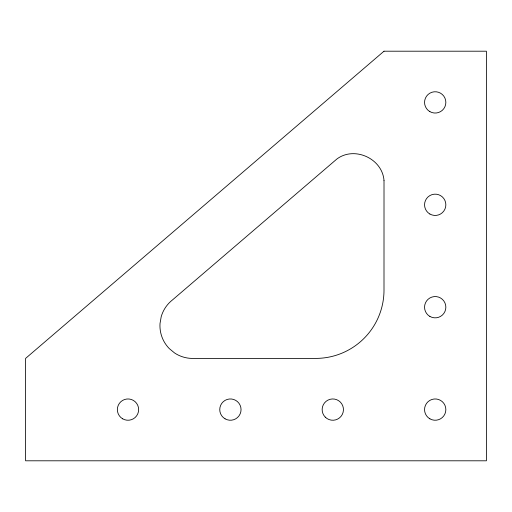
<?xml version="1.0" encoding="UTF-8"?>
<svg xmlns="http://www.w3.org/2000/svg" width="512" height="512" viewBox="0 0 512 512"><rect width="100%" height="100%" fill="white"/><g stroke="black" fill="none" stroke-linecap="round" stroke-linejoin="round"><path stroke-width="0.77" d="M384.013 180.666L384 290.131A68.269 68.269 0 0 1 315.731 358.4L194.189 358.4A32.742 32.742 0 0 1 174.598 352.986L169.299 348.608A32.742 32.742 0 0 1 160.019 323.52L161.19 316.742A32.742 32.742 0 0 1 172.538 299.885L336.896 158.995C354.541 145.798 382.547 158.682 384.013 180.666M384 51.2L25.6 358.4L25.6 460.8L486.4 460.8L486.4 51.2L384 51.2M429.875 111.622A10.65 10.65 0 0 0 445.85 102.4A10.65 10.65 0 0 0 429.875 93.178A10.65 10.65 0 0 0 429.875 111.622M122.675 418.822A10.65 10.65 0 0 0 138.65 409.6A10.65 10.65 0 0 0 122.675 400.378A10.65 10.65 0 0 0 122.675 418.822M429.875 214.022A10.65 10.65 0 0 0 445.85 204.8A10.65 10.65 0 0 0 429.875 195.578A10.65 10.65 0 0 0 429.875 214.022M429.875 418.822A10.65 10.65 0 0 0 445.85 409.6A10.65 10.65 0 0 0 429.875 400.378A10.65 10.65 0 0 0 429.875 418.822M225.075 418.822A10.65 10.65 0 0 0 241.05 409.6A10.65 10.65 0 0 0 225.075 400.378A10.65 10.65 0 0 0 225.075 418.822M325.267 417.133A10.65 10.65 0 0 0 343.085 412.358A10.65 10.65 0 0 0 330.042 399.315A10.65 10.65 0 0 0 325.267 417.133M429.875 316.422A10.65 10.65 0 0 0 445.85 307.2A10.65 10.65 0 0 0 429.875 297.978A10.65 10.65 0 0 0 429.875 316.422"/></g></svg>
